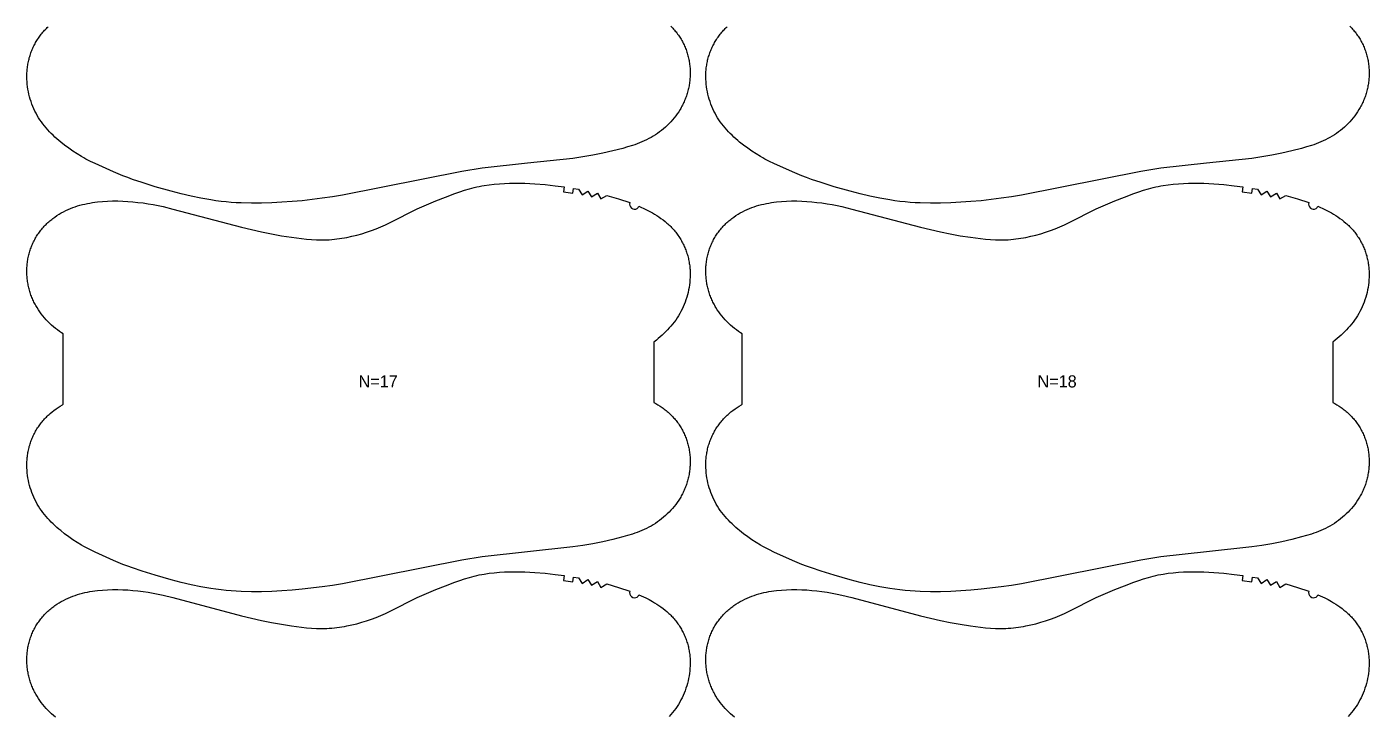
# Model space of a CAD drawing. Header units: inches. Extents: x 0 to 1960, y -78 to 1069.
# Drawn here: x 561 to 1115, y 206 to 490 of the extents above; entities that cross this region are included whole.
import ezdxf

# ---------------------------------------------------------------- set-up
doc = ezdxf.new("R2010")
doc.units = ezdxf.units.IN

msp = doc.modelspace()

# ---------------------------------------------------------------- linework, layer by layer
at = {"layer": '1'}
for points in [[(826.6347, 490.2602), (827.0023, 489.8872), (827.3626, 489.5072), (827.7156, 489.1204), (828.0611, 488.7268), (828.399, 488.3266), (828.7291, 487.9199), (829.0512, 487.507), (829.3652, 487.0879), (829.6709, 486.6628), (829.9683, 486.2318), (830.2572, 485.7951), (830.5373, 485.3529), (830.8086, 484.9052), (831.0709, 484.4521), (831.3241, 483.994), (831.568, 483.5308), (831.8026, 483.0629), (832.0278, 482.5903), (832.2436, 482.1134), (832.45, 481.6322), (832.647, 481.147), (832.8344, 480.6581), (833.0123, 480.1656), (833.1806, 479.6697), (833.3393, 479.1706), (833.4884, 478.6685), (833.6278, 478.1637), (833.7575, 477.6562), (833.8774, 477.1464), (833.9876, 476.6345), (834.0879, 476.1206), (834.1784, 475.6049), (834.259, 475.0876), (834.3299, 474.5689), (834.391, 474.049), (834.4424, 473.528), (834.4841, 473.0061), (834.5162, 472.4835), (834.5387, 471.9603), (834.5516, 471.4368), (834.555, 470.9131), (834.5489, 470.3893), (834.5333, 469.8658), (834.5083, 469.3425), (834.4739, 468.8197), (834.4301, 468.2977), (834.377, 467.7764), (834.3147, 467.2562), (834.243, 466.7372), (834.1622, 466.2196), (834.072, 465.7035), (833.9727, 465.1892), (833.8641, 464.6768), (833.7464, 464.1664), (833.6195, 463.6584), (833.4834, 463.1527), (833.3382, 462.6497), (833.1838, 462.1495), (833.0203, 461.6522), (832.8478, 461.1581), (832.6661, 460.6673), (832.4754, 460.18), (832.2756, 459.6964), (832.0668, 459.2166), (831.8491, 458.7407), (831.6227, 458.269), (831.3878, 457.8013), (831.1443, 457.3379), (830.8927, 456.8789), (830.6329, 456.4243), (830.3651, 455.9742), (829.8063, 455.0881), (829.2175, 454.2213), (828.5998, 453.3747), (827.9547, 452.5489), (827.2831, 451.7448), (826.586, 450.963), (825.8643, 450.204), (825.1189, 449.4683), (824.3507, 448.7567), (823.5604, 448.0695), (822.7489, 447.4075), (821.9172, 446.7711), (821.0661, 446.1609), (820.1966, 445.5769), (819.3099, 445.0193), (818.4071, 444.4881), (817.4892, 443.9833), (816.5573, 443.5051), (815.6125, 443.0534), (814.6559, 442.6283), (813.6887, 442.2295), (812.7118, 441.8548), (811.7266, 441.5019), (810.7341, 441.1681), (808.7321, 440.5482), (806.7152, 439.9752), (802.6607, 438.9174), (798.5809, 437.9712), (794.4744, 437.1418), (790.3441, 436.4405), (786.1947, 435.8692), (767.4483, 433.8798), (748.7128, 431.7898), (740.4426, 430.4485), (691.1347, 420.656), (686.9989, 419.9899), (682.8509, 419.4003), (674.5311, 418.4106), (670.3584, 418.0393), (666.1788, 417.7535), (661.9947, 417.5483), (657.8071, 417.4246), (653.6174, 417.391), (649.4293, 417.4795), (647.3373, 417.5807), (645.2477, 417.7229), (643.1614, 417.9071), (641.0795, 418.1342), (639.0025, 418.4045), (636.9311, 418.7153), (632.8053, 419.4444), (628.7035, 420.2955), (624.6241, 421.2484), (620.5658, 422.2879), (613.9491, 424.1761), (608.5251, 425.8847), (604.5522, 427.2181), (602.5807, 427.925), (600.6243, 428.6704), (598.6856, 429.4595), (596.7607, 430.2835), (589.115, 433.7208), (587.2277, 434.6284), (585.367, 435.5863), (584.4493, 436.0892), (583.5407, 436.6085), (581.7503, 437.6938), (579.9955, 438.8376), (578.2762, 440.0351), (576.593, 441.283), (574.9509, 442.5839), (574.1472, 443.2554), (573.3559, 443.9416), (572.5778, 444.6429), (571.8138, 445.36), (571.0646, 446.0932), (570.3321, 446.8431), (569.6181, 447.6102), (568.9246, 448.3952), (568.2535, 449.1984), (567.6068, 450.0205), (566.9863, 450.8619), (566.394, 451.7233), (565.8315, 452.6048), (565.2991, 453.5055), (564.7969, 454.424), (564.325, 455.3591), (563.8834, 456.3094), (563.472, 457.2735), (563.091, 458.2503), (562.7405, 459.2384), (562.4204, 460.2366), (562.1314, 461.2438), (561.8739, 462.2592), (561.6484, 463.282), (561.4556, 464.3112), (561.296, 465.346), (561.17, 466.3853), (561.0784, 467.4285), (561.0215, 468.4745), (561, 469.5219), (561.0145, 470.5694), (561.0354, 471.0927), (561.0655, 471.6155), (561.1048, 472.1376), (561.1536, 472.6589), (561.2117, 473.1791), (561.2793, 473.6981), (561.3565, 474.2157), (561.4434, 474.7318), (561.5399, 475.2461), (561.6462, 475.7585), (561.7624, 476.2687), (561.8883, 476.7768), (562.0239, 477.2823), (562.1692, 477.7853), (562.3239, 478.2854), (562.4882, 478.7826), (562.6618, 479.2766), (562.8448, 479.7674), (563.037, 480.2546), (563.2383, 480.7382), (563.4487, 481.2179), (563.6681, 481.6936), (563.8965, 482.1651), (564.1336, 482.6323), (564.3796, 483.0949), (564.6342, 483.5528), (564.8975, 484.0059), (565.1692, 484.4539), (565.4493, 484.8967), (565.7377, 485.3341), (566.0342, 485.7661), (566.3387, 486.1924), (566.6511, 486.6129), (566.9713, 487.0275), (567.2991, 487.436), (567.6344, 487.8381), (567.9772, 488.2339), (568.3272, 488.6232), (568.6844, 489.0057), (569.0486, 489.3813), (569.4197, 489.7499), (569.7977, 490.1113)], [(1106.6347, 490.2602), (1107.0023, 489.8872), (1107.3626, 489.5072), (1107.7156, 489.1204), (1108.0611, 488.7268), (1108.399, 488.3266), (1108.7291, 487.9199), (1109.0512, 487.507), (1109.3652, 487.0879), (1109.6709, 486.6628), (1109.9683, 486.2318), (1110.2572, 485.7951), (1110.5373, 485.3529), (1110.8086, 484.9052), (1111.0709, 484.4521), (1111.3241, 483.994), (1111.568, 483.5308), (1111.8026, 483.0629), (1112.0278, 482.5903), (1112.2436, 482.1134), (1112.45, 481.6322), (1112.647, 481.147), (1112.8344, 480.6581), (1113.0123, 480.1656), (1113.1806, 479.6697), (1113.3393, 479.1706), (1113.4884, 478.6685), (1113.6278, 478.1637), (1113.7575, 477.6562), (1113.8774, 477.1464), (1113.9876, 476.6345), (1114.0879, 476.1206), (1114.1784, 475.6049), (1114.259, 475.0876), (1114.3299, 474.5689), (1114.391, 474.049), (1114.4424, 473.528), (1114.4841, 473.0061), (1114.5162, 472.4835), (1114.5387, 471.9603), (1114.5516, 471.4368), (1114.555, 470.9131), (1114.5489, 470.3893), (1114.5333, 469.8658), (1114.5083, 469.3425), (1114.4739, 468.8197), (1114.4301, 468.2977), (1114.377, 467.7764), (1114.3147, 467.2562), (1114.243, 466.7372), (1114.1622, 466.2196), (1114.072, 465.7035), (1113.9727, 465.1892), (1113.8641, 464.6768), (1113.7464, 464.1664), (1113.6195, 463.6584), (1113.4834, 463.1527), (1113.3382, 462.6497), (1113.1838, 462.1495), (1113.0203, 461.6522), (1112.8478, 461.1581), (1112.6661, 460.6673), (1112.4754, 460.18), (1112.2756, 459.6964), (1112.0668, 459.2166), (1111.8491, 458.7407), (1111.6227, 458.269), (1111.3878, 457.8013), (1111.1443, 457.3379), (1110.8927, 456.8789), (1110.6329, 456.4243), (1110.3651, 455.9742), (1109.8063, 455.0881), (1109.2175, 454.2213), (1108.5998, 453.3747), (1107.9547, 452.5489), (1107.2831, 451.7448), (1106.586, 450.963), (1105.8643, 450.204), (1105.1189, 449.4683), (1104.3507, 448.7567), (1103.5604, 448.0695), (1102.7489, 447.4075), (1101.9172, 446.7711), (1101.0661, 446.1609), (1100.1966, 445.5769), (1099.3099, 445.0193), (1098.4071, 444.4881), (1097.4892, 443.9833), (1096.5573, 443.5051), (1095.6125, 443.0534), (1094.6559, 442.6283), (1093.6887, 442.2295), (1092.7118, 441.8548), (1091.7266, 441.5019), (1090.7341, 441.1681), (1088.7321, 440.5482), (1086.7152, 439.9752), (1082.6607, 438.9174), (1078.5809, 437.9712), (1074.4744, 437.1418), (1070.3441, 436.4405), (1066.1947, 435.8692), (1047.4483, 433.8798), (1028.7128, 431.7898), (1020.4426, 430.4485), (971.1347, 420.656), (966.9989, 419.9899), (962.8509, 419.4003), (954.5311, 418.4106), (950.3584, 418.0393), (946.1788, 417.7535), (941.9947, 417.5483), (937.8071, 417.4246), (933.6174, 417.391), (929.4293, 417.4795), (927.3373, 417.5807), (925.2477, 417.7229), (923.1614, 417.9071), (921.0795, 418.1342), (919.0025, 418.4045), (916.9311, 418.7153), (912.8053, 419.4444), (908.7035, 420.2955), (904.6241, 421.2484), (900.5658, 422.2879), (893.9491, 424.1761), (888.5251, 425.8847), (884.5522, 427.2181), (882.5807, 427.925), (880.6243, 428.6704), (878.6856, 429.4595), (876.7607, 430.2835), (869.115, 433.7208), (867.2277, 434.6284), (865.367, 435.5863), (864.4493, 436.0892), (863.5407, 436.6085), (861.7503, 437.6938), (859.9955, 438.8376), (858.2762, 440.0351), (856.593, 441.283), (854.9509, 442.5839), (854.1472, 443.2554), (853.3559, 443.9416), (852.5778, 444.6429), (851.8138, 445.36), (851.0646, 446.0932), (850.3321, 446.8431), (849.6181, 447.6102), (848.9246, 448.3952), (848.2535, 449.1984), (847.6068, 450.0205), (846.9863, 450.8619), (846.394, 451.7233), (845.8315, 452.6048), (845.2991, 453.5055), (844.7969, 454.424), (844.325, 455.3591), (843.8834, 456.3094), (843.472, 457.2735), (843.091, 458.2503), (842.7405, 459.2384), (842.4204, 460.2366), (842.1314, 461.2438), (841.8739, 462.2592), (841.6484, 463.282), (841.4556, 464.3112), (841.296, 465.346), (841.17, 466.3853), (841.0784, 467.4285), (841.0215, 468.4745), (841, 469.5219), (841.0145, 470.5694), (841.0354, 471.0927), (841.0655, 471.6155), (841.1048, 472.1376), (841.1536, 472.6589), (841.2117, 473.1791), (841.2793, 473.6981), (841.3565, 474.2157), (841.4434, 474.7318), (841.5399, 475.2461), (841.6462, 475.7585), (841.7624, 476.2687), (841.8883, 476.7768), (842.0239, 477.2823), (842.1692, 477.7853), (842.3239, 478.2854), (842.4882, 478.7826), (842.6618, 479.2766), (842.8448, 479.7674), (843.037, 480.2546), (843.2383, 480.7382), (843.4487, 481.2179), (843.6681, 481.6936), (843.8965, 482.1651), (844.1336, 482.6323), (844.3796, 483.0949), (844.6342, 483.5528), (844.8975, 484.0059), (845.1692, 484.4539), (845.4493, 484.8967), (845.7377, 485.3341), (846.0342, 485.7661), (846.3387, 486.1924), (846.6511, 486.6129), (846.9713, 487.0275), (847.2991, 487.436), (847.6344, 487.8381), (847.9772, 488.2339), (848.3272, 488.6232), (848.6844, 489.0057), (849.0486, 489.3813), (849.4197, 489.7499), (849.7977, 490.1113)], [(572.8061, 205.7227), (571.9946, 206.3847), (571.2043, 207.0718), (570.4361, 207.7835), (569.6906, 208.5192), (568.969, 209.2782), (568.2719, 210.06), (567.6003, 210.8641), (566.9552, 211.6899), (566.3375, 212.5365), (565.7487, 213.4033), (565.1899, 214.2894), (564.9221, 214.7395), (564.6623, 215.1941), (564.4107, 215.6531), (564.1672, 216.1165), (563.9323, 216.5842), (563.7058, 217.0559), (563.4882, 217.5318), (563.2794, 218.0115), (563.0796, 218.4952), (562.8889, 218.9825), (562.7072, 219.4733), (562.5347, 219.9674), (562.3712, 220.4646), (562.2168, 220.9649), (562.0716, 221.4679), (561.9355, 221.9736), (561.8086, 222.4816), (561.6909, 222.992), (561.5823, 223.5044), (561.483, 224.0187), (561.3928, 224.5348), (561.312, 225.0524), (561.2403, 225.5714), (561.178, 226.0916), (561.1249, 226.6129), (561.0811, 227.1349), (561.0467, 227.6577), (561.0217, 228.1809), (561.0061, 228.7045), (561, 229.2283), (561.0034, 229.752), (561.0163, 230.2755), (561.0388, 230.7986), (561.0709, 231.3213), (561.1126, 231.8431), (561.164, 232.3641), (561.2251, 232.8841), (561.296, 233.4028), (561.3766, 233.9201), (561.4671, 234.4357), (561.5674, 234.9497), (561.6776, 235.4616), (561.7975, 235.9714), (561.9272, 236.4788), (562.0666, 236.9837), (562.2157, 237.4858), (562.3744, 237.9849), (562.5427, 238.4808), (562.7206, 238.9733), (562.908, 239.4622), (563.105, 239.9474), (563.3114, 240.4285), (563.5272, 240.9055), (563.7524, 241.3781), (563.987, 241.846), (564.2309, 242.3092), (564.4841, 242.7673), (564.7464, 243.2203), (565.0177, 243.6681), (565.2978, 244.1103), (565.5867, 244.547), (565.884, 244.978), (566.1898, 245.4031), (566.5038, 245.8222), (566.8259, 246.2351), (567.156, 246.6418), (567.4939, 247.0419), (567.8394, 247.4356), (568.1924, 247.8224), (568.5527, 248.2024), (568.9203, 248.5754), (569.2949, 248.9413), (569.6764, 249.2998), (570.0646, 249.651), (570.4594, 249.9949), (570.8605, 250.3314), (571.2677, 250.6605), (571.6809, 250.9822), (572.0999, 251.2964), (572.5244, 251.6031), (573.3894, 252.1942), (574.2744, 252.755), (575.178, 253.2855), (576.0985, 253.7854), (577.0345, 254.2547), (577.9848, 254.6937), (578.9483, 255.103), (579.9239, 255.483), (580.9103, 255.8343), (581.9064, 256.1574), (582.9111, 256.4526), (583.9233, 256.7207), (584.9419, 256.9621), (585.966, 257.178), (586.9952, 257.3699), (588.0287, 257.5389), (589.0658, 257.6864), (590.106, 257.8137), (592.1925, 258.0129), (594.2837, 258.1454), (596.3772, 258.2143), (598.4714, 258.2206), (600.5648, 258.1659), (602.6557, 258.052), (604.7433, 257.8828), (606.8267, 257.6631), (608.9051, 257.3974), (610.9776, 257.0895), (613.0432, 256.7393), (615.1007, 256.3461), (617.1489, 255.909), (621.2182, 254.9166), (649.5628, 247.3914), (653.6364, 246.4131), (657.7269, 245.5079), (661.834, 244.6818), (665.9557, 243.9322), (670.0906, 243.2623), (674.2429, 242.707), (676.3269, 242.4867), (678.4154, 242.3173), (680.5068, 242.2104), (681.5532, 242.184), (682.5999, 242.1775), (683.6466, 242.1921), (684.6929, 242.2278), (685.7386, 242.2842), (686.7831, 242.3609), (687.826, 242.4576), (688.867, 242.574), (689.9057, 242.7096), (690.9416, 242.8642), (691.9745, 243.0373), (693.004, 243.2285), (695.0527, 243.6628), (697.0868, 244.1631), (699.1052, 244.725), (701.1067, 245.3451), (703.089, 246.0232), (705.0497, 246.76), (706.9865, 247.5559), (708.8982, 248.4093), (710.7896, 249.3083), (722.0331, 254.9265), (725.8468, 256.6598), (729.707, 258.288), (733.6029, 259.8267), (737.5326, 261.2795), (739.5109, 261.9715), (741.5009, 262.6273), (743.5056, 263.2321), (744.5144, 263.5106), (745.528, 263.7708), (746.5467, 264.0111), (747.5701, 264.2318), (748.5977, 264.4333), (749.6291, 264.6162), (751.7011, 264.9284), (753.7822, 265.1727), (755.8689, 265.354), (757.9596, 265.4783), (760.0529, 265.5521), (762.1475, 265.5819), (764.2424, 265.573), (766.3365, 265.5263), (768.4294, 265.4414), (770.5201, 265.318), (774.6937, 264.9616), (778.8567, 264.4892), (782.5279, 264.0009), (782.2469, 262.0207), (786.161, 261.4252), (786.4823, 263.3992), (788.4545, 263.0671), (790.0556, 260.7461), (792.3864, 262.332), (793.9225, 259.9695), (796.296, 261.4875), (797.7578, 259.0791), (800.1773, 260.5224), (804.9681, 259.0947), (809.7254, 257.5593), (809.5962, 256.9528), (809.6591, 256.3359), (809.9079, 255.768), (810.3187, 255.3035), (810.852, 254.9873), (811.4566, 254.8496), (812.0743, 254.9037), (812.6457, 255.1444), (813.1159, 255.5486), (813.4397, 256.0774), (813.4397, 256.0774), (816.2459, 254.775), (817.622, 254.0671), (818.9776, 253.3188), (819.8824, 252.7883), (820.775, 252.237), (821.6533, 251.6639), (822.5151, 251.0677), (823.3585, 250.447), (824.1814, 249.8008), (824.9817, 249.1277), (825.3727, 248.7807), (825.7573, 248.4265), (826.1353, 248.0651), (826.5064, 247.6965), (826.8706, 247.3209), (827.2278, 246.9383), (827.5778, 246.5491), (827.9206, 246.1533), (828.2559, 245.7511), (828.5837, 245.3427), (828.9039, 244.9281), (829.2163, 244.5076), (829.5208, 244.0813), (829.8173, 243.6493), (830.1056, 243.2119), (830.3858, 242.7691), (830.6575, 242.3211), (830.9208, 241.868), (831.1754, 241.4101), (831.4213, 240.9475), (831.6585, 240.4803), (831.8869, 240.0088), (832.1063, 239.5331), (832.3167, 239.0534), (832.518, 238.5698), (832.7102, 238.0826), (832.8932, 237.5918), (833.0668, 237.0978), (833.231, 236.6006), (833.3858, 236.1005), (833.5311, 235.5975), (833.6667, 235.0919), (833.7926, 234.5839), (833.9088, 234.0737), (834.0151, 233.5613), (834.1116, 233.047), (834.1985, 232.5309), (834.2757, 232.0133), (834.3433, 231.4943), (834.4014, 230.9741), (834.4502, 230.4528), (834.4895, 229.9307), (834.5196, 229.4079), (834.5405, 228.8846), (834.555, 227.8371), (834.5335, 226.7897), (834.4766, 225.7437), (834.385, 224.7005), (834.259, 223.6611), (834.0994, 222.6264), (833.9066, 221.5972), (833.6811, 220.5744), (833.4236, 219.559), (833.1346, 218.5518), (832.8145, 217.5536), (832.464, 216.5655), (832.083, 215.5887), (831.6716, 214.6246), (831.23, 213.6743), (830.7581, 212.7392), (830.2559, 211.8207), (829.7235, 210.92), (829.161, 210.0385), (828.5687, 209.1771), (827.9482, 208.3357), (827.3015, 207.5136), (826.6304, 206.7104), (825.9369, 205.9254)], [(852.8061, 205.7227), (851.9946, 206.3847), (851.2043, 207.0718), (850.4361, 207.7835), (849.6906, 208.5192), (848.969, 209.2782), (848.2719, 210.06), (847.6003, 210.8641), (846.9552, 211.6899), (846.3375, 212.5365), (845.7487, 213.4033), (845.1899, 214.2894), (844.9221, 214.7395), (844.6623, 215.1941), (844.4107, 215.6531), (844.1672, 216.1165), (843.9323, 216.5842), (843.7058, 217.0559), (843.4882, 217.5318), (843.2794, 218.0115), (843.0796, 218.4952), (842.8889, 218.9825), (842.7072, 219.4733), (842.5347, 219.9674), (842.3712, 220.4646), (842.2168, 220.9649), (842.0716, 221.4679), (841.9355, 221.9736), (841.8086, 222.4816), (841.6909, 222.992), (841.5823, 223.5044), (841.483, 224.0187), (841.3928, 224.5348), (841.312, 225.0524), (841.2403, 225.5714), (841.178, 226.0916), (841.1249, 226.6129), (841.0811, 227.1349), (841.0467, 227.6577), (841.0217, 228.1809), (841.0061, 228.7045), (841, 229.2283), (841.0034, 229.752), (841.0163, 230.2755), (841.0388, 230.7986), (841.0709, 231.3213), (841.1126, 231.8431), (841.164, 232.3641), (841.2251, 232.8841), (841.296, 233.4028), (841.3766, 233.9201), (841.4671, 234.4357), (841.5674, 234.9497), (841.6776, 235.4616), (841.7975, 235.9714), (841.9272, 236.4788), (842.0666, 236.9837), (842.2157, 237.4858), (842.3744, 237.9849), (842.5427, 238.4808), (842.7206, 238.9733), (842.908, 239.4622), (843.105, 239.9474), (843.3114, 240.4285), (843.5272, 240.9055), (843.7524, 241.3781), (843.987, 241.846), (844.2309, 242.3092), (844.4841, 242.7673), (844.7464, 243.2203), (845.0177, 243.6681), (845.2978, 244.1103), (845.5867, 244.547), (845.884, 244.978), (846.1898, 245.4031), (846.5038, 245.8222), (846.8259, 246.2351), (847.156, 246.6418), (847.4939, 247.0419), (847.8394, 247.4356), (848.1924, 247.8224), (848.5527, 248.2024), (848.9203, 248.5754), (849.2949, 248.9413), (849.6764, 249.2998), (850.0646, 249.651), (850.4594, 249.9949), (850.8605, 250.3314), (851.2677, 250.6605), (851.6809, 250.9822), (852.0999, 251.2964), (852.5244, 251.6031), (853.3894, 252.1942), (854.2744, 252.755), (855.178, 253.2855), (856.0985, 253.7854), (857.0345, 254.2547), (857.9848, 254.6937), (858.9483, 255.103), (859.9239, 255.483), (860.9103, 255.8343), (861.9064, 256.1574), (862.9111, 256.4526), (863.9233, 256.7207), (864.9419, 256.9621), (865.966, 257.178), (866.9952, 257.3699), (868.0287, 257.5389), (869.0658, 257.6864), (870.106, 257.8137), (872.1925, 258.0129), (874.2837, 258.1454), (876.3772, 258.2143), (878.4714, 258.2206), (880.5648, 258.1659), (882.6557, 258.052), (884.7433, 257.8828), (886.8267, 257.6631), (888.9051, 257.3974), (890.9776, 257.0895), (893.0432, 256.7393), (895.1007, 256.3461), (897.1489, 255.909), (901.2182, 254.9166), (929.5628, 247.3914), (933.6364, 246.4131), (937.7269, 245.5079), (941.834, 244.6818), (945.9557, 243.9322), (950.0906, 243.2623), (954.2429, 242.707), (956.3269, 242.4867), (958.4154, 242.3173), (960.5068, 242.2104), (961.5532, 242.184), (962.5999, 242.1775), (963.6466, 242.1921), (964.6929, 242.2278), (965.7386, 242.2842), (966.7831, 242.3609), (967.826, 242.4576), (968.867, 242.574), (969.9057, 242.7096), (970.9416, 242.8642), (971.9745, 243.0373), (973.004, 243.2285), (975.0527, 243.6628), (977.0868, 244.1631), (979.1052, 244.725), (981.1067, 245.3451), (983.089, 246.0232), (985.0497, 246.76), (986.9865, 247.5559), (988.8982, 248.4093), (990.7896, 249.3083), (1002.0331, 254.9265), (1005.8468, 256.6598), (1009.707, 258.288), (1013.6029, 259.8267), (1017.5326, 261.2795), (1019.5109, 261.9715), (1021.5009, 262.6273), (1023.5056, 263.2321), (1024.5144, 263.5106), (1025.528, 263.7708), (1026.5467, 264.0111), (1027.5701, 264.2318), (1028.5977, 264.4333), (1029.6291, 264.6162), (1031.7011, 264.9284), (1033.7822, 265.1727), (1035.8689, 265.354), (1037.9596, 265.4783), (1040.0529, 265.5521), (1042.1475, 265.5819), (1044.2424, 265.573), (1046.3365, 265.5263), (1048.4294, 265.4414), (1050.5201, 265.318), (1054.6937, 264.9616), (1058.8567, 264.4892), (1062.5279, 264.0009), (1062.2469, 262.0207), (1066.161, 261.4252), (1066.4823, 263.3992), (1068.4545, 263.0671), (1070.0556, 260.7461), (1072.3864, 262.332), (1073.9225, 259.9695), (1076.296, 261.4875), (1077.7578, 259.0791), (1080.1773, 260.5224), (1084.9681, 259.0947), (1089.7254, 257.5593), (1089.5962, 256.9528), (1089.6591, 256.3359), (1089.9079, 255.768), (1090.3187, 255.3035), (1090.852, 254.9873), (1091.4566, 254.8496), (1092.0743, 254.9037), (1092.6457, 255.1444), (1093.1159, 255.5486), (1093.4397, 256.0774), (1093.4397, 256.0774), (1096.2459, 254.775), (1097.622, 254.0671), (1098.9776, 253.3188), (1099.8824, 252.7883), (1100.775, 252.237), (1101.6533, 251.6639), (1102.5151, 251.0677), (1103.3585, 250.447), (1104.1814, 249.8008), (1104.9817, 249.1277), (1105.3727, 248.7807), (1105.7573, 248.4265), (1106.1353, 248.0651), (1106.5064, 247.6965), (1106.8706, 247.3209), (1107.2278, 246.9383), (1107.5778, 246.5491), (1107.9206, 246.1533), (1108.2559, 245.7511), (1108.5837, 245.3427), (1108.9039, 244.9281), (1109.2163, 244.5076), (1109.5208, 244.0813), (1109.8173, 243.6493), (1110.1056, 243.2119), (1110.3858, 242.7691), (1110.6575, 242.3211), (1110.9208, 241.868), (1111.1754, 241.4101), (1111.4213, 240.9475), (1111.6585, 240.4803), (1111.8869, 240.0088), (1112.1063, 239.5331), (1112.3167, 239.0534), (1112.518, 238.5698), (1112.7102, 238.0826), (1112.8932, 237.5918), (1113.0668, 237.0978), (1113.231, 236.6006), (1113.3858, 236.1005), (1113.5311, 235.5975), (1113.6667, 235.0919), (1113.7926, 234.5839), (1113.9088, 234.0737), (1114.0151, 233.5613), (1114.1116, 233.047), (1114.1985, 232.5309), (1114.2757, 232.0133), (1114.3433, 231.4943), (1114.4014, 230.9741), (1114.4502, 230.4528), (1114.4895, 229.9307), (1114.5196, 229.4079), (1114.5405, 228.8846), (1114.555, 227.8371), (1114.5335, 226.7897), (1114.4766, 225.7437), (1114.385, 224.7005), (1114.259, 223.6611), (1114.0994, 222.6264), (1113.9066, 221.5972), (1113.6811, 220.5744), (1113.4236, 219.559), (1113.1346, 218.5518), (1112.8145, 217.5536), (1112.464, 216.5655), (1112.083, 215.5887), (1111.6716, 214.6246), (1111.23, 213.6743), (1110.7581, 212.7392), (1110.2559, 211.8207), (1109.7235, 210.92), (1109.161, 210.0385), (1108.5687, 209.1771), (1107.9482, 208.3357), (1107.3015, 207.5136), (1106.6304, 206.7104), (1105.9369, 205.9254)]]:
    msp.add_lwpolyline(points, dxfattribs=at)
for points in [[(813.4397, 416.1604), (816.2459, 414.858), (817.622, 414.1501), (818.9776, 413.4018), (819.8824, 412.8713), (820.775, 412.32), (821.6533, 411.7469), (822.5151, 411.1507), (823.3585, 410.53), (824.1814, 409.8838), (824.9817, 409.2107), (825.3727, 408.8637), (825.7573, 408.5095), (826.1353, 408.1481), (826.5064, 407.7795), (826.8706, 407.4039), (827.2278, 407.0213), (827.5778, 406.6321), (827.9206, 406.2363), (828.2559, 405.8341), (828.5837, 405.4257), (828.9039, 405.0111), (829.2163, 404.5906), (829.5208, 404.1643), (829.8173, 403.7323), (830.1056, 403.2949), (830.3858, 402.8521), (830.6575, 402.4041), (830.9208, 401.951), (831.1754, 401.4931), (831.4213, 401.0305), (831.6585, 400.5633), (831.8869, 400.0918), (832.1063, 399.6161), (832.3167, 399.1364), (832.518, 398.6528), (832.7102, 398.1656), (832.8932, 397.6748), (833.0668, 397.1808), (833.231, 396.6836), (833.3858, 396.1835), (833.5311, 395.6805), (833.6667, 395.1749), (833.7926, 394.6669), (833.9088, 394.1567), (834.0151, 393.6443), (834.1116, 393.13), (834.1985, 392.6139), (834.2757, 392.0963), (834.3433, 391.5773), (834.4014, 391.0571), (834.4502, 390.5358), (834.4895, 390.0137), (834.5196, 389.4909), (834.5405, 388.9676), (834.555, 387.9201), (834.5335, 386.8727), (834.4766, 385.8267), (834.385, 384.7835), (834.259, 383.7441), (834.0994, 382.7094), (833.9066, 381.6802), (833.6811, 380.6574), (833.4236, 379.642), (833.1346, 378.6348), (832.8145, 377.6366), (832.464, 376.6485), (832.083, 375.6717), (831.6716, 374.7076), (831.23, 373.7573), (830.7581, 372.8222), (830.2559, 371.9037), (829.7235, 371.003), (829.161, 370.1215), (828.5687, 369.2601), (827.9482, 368.4187), (827.3015, 367.5966), (826.6304, 366.7934), (825.9369, 366.0084), (825.2229, 365.2413), (824.4904, 364.4914), (823.7412, 363.7582), (822.9772, 363.0411), (822.1991, 362.3397), (821.4078, 361.6536), (820.6041, 360.9821), (819.555, 360.151), (819.555, 335.3337), (820.377, 334.8873), (821.2806, 334.3568), (822.1656, 333.796), (823.0306, 333.205), (823.4551, 332.8982), (823.8741, 332.584), (824.2873, 332.2623), (824.6945, 331.9332), (825.0956, 331.5967), (825.4904, 331.2528), (825.8786, 330.9016), (826.2601, 330.5431), (826.6347, 330.1772), (827.0023, 329.8042), (827.3626, 329.4242), (827.7156, 329.0374), (828.0611, 328.6438), (828.399, 328.2436), (828.7291, 327.8369), (829.0512, 327.424), (829.3652, 327.0049), (829.6709, 326.5798), (829.9683, 326.1488), (830.2572, 325.7121), (830.5373, 325.2699), (830.8086, 324.8222), (831.0709, 324.3691), (831.3241, 323.911), (831.568, 323.4478), (831.8026, 322.9799), (832.0278, 322.5073), (832.2436, 322.0304), (832.45, 321.5492), (832.647, 321.064), (832.8344, 320.5751), (833.0123, 320.0826), (833.1806, 319.5867), (833.3393, 319.0876), (833.4884, 318.5855), (833.6278, 318.0807), (833.7575, 317.5732), (833.8774, 317.0634), (833.9876, 316.5515), (834.0879, 316.0376), (834.1784, 315.5219), (834.259, 315.0046), (834.3299, 314.4859), (834.391, 313.966), (834.4424, 313.445), (834.4841, 312.9231), (834.5162, 312.4005), (834.5387, 311.8773), (834.5516, 311.3538), (834.555, 310.8301), (834.5489, 310.3063), (834.5333, 309.7828), (834.5083, 309.2595), (834.4739, 308.7367), (834.4301, 308.2147), (834.377, 307.6934), (834.3147, 307.1732), (834.243, 306.6542), (834.1622, 306.1366), (834.072, 305.6205), (833.9727, 305.1062), (833.8641, 304.5938), (833.7464, 304.0834), (833.6195, 303.5754), (833.4834, 303.0697), (833.3382, 302.5667), (833.1838, 302.0665), (833.0203, 301.5692), (832.8478, 301.0751), (832.6661, 300.5843), (832.4754, 300.097), (832.2756, 299.6134), (832.0668, 299.1336), (831.8491, 298.6577), (831.6227, 298.186), (831.3878, 297.7183), (831.1443, 297.2549), (830.8927, 296.7959), (830.6329, 296.3413), (830.3651, 295.8912), (829.8063, 295.0051), (829.2175, 294.1383), (828.5998, 293.2917), (827.9547, 292.4659), (827.2831, 291.6618), (826.586, 290.88), (825.8643, 290.121), (825.1189, 289.3853), (824.3507, 288.6737), (823.5604, 287.9865), (822.7489, 287.3245), (821.9172, 286.6881), (821.0661, 286.0779), (820.1966, 285.4939), (819.3099, 284.9363), (818.4071, 284.4051), (817.4892, 283.9003), (816.5573, 283.4221), (815.6125, 282.9704), (814.6559, 282.5453), (813.6887, 282.1465), (812.7118, 281.7718), (811.7266, 281.4189), (810.7341, 281.0851), (808.7321, 280.4652), (806.7152, 279.8922), (802.6607, 278.8344), (798.5809, 277.8882), (794.4744, 277.0588), (790.3441, 276.3575), (786.1947, 275.7862), (767.4483, 273.7968), (748.7128, 271.7068), (740.4426, 270.3655), (691.1347, 260.573), (686.9989, 259.9069), (682.8509, 259.3173), (674.5311, 258.3276), (670.3584, 257.9563), (666.1788, 257.6705), (661.9947, 257.4653), (657.8071, 257.3416), (653.6174, 257.308), (649.4293, 257.3965), (647.3373, 257.4977), (645.2477, 257.6399), (643.1614, 257.8241), (641.0795, 258.0512), (639.0025, 258.3215), (636.9311, 258.6323), (632.8053, 259.3614), (628.7035, 260.2125), (624.6241, 261.1654), (620.5658, 262.2049), (613.9491, 264.0931), (608.5251, 265.8017), (604.5522, 267.1351), (602.5807, 267.842), (600.6243, 268.5874), (598.6856, 269.3765), (596.7607, 270.2005), (589.115, 273.6378), (587.2277, 274.5454), (585.367, 275.5033), (584.4493, 276.0062), (583.5407, 276.5255), (581.7503, 277.6108), (579.9955, 278.7546), (578.2762, 279.9521), (576.593, 281.2), (574.9509, 282.5009), (574.1472, 283.1724), (573.3559, 283.8586), (572.5778, 284.5599), (571.8138, 285.277), (571.0646, 286.0102), (570.3321, 286.7601), (569.6181, 287.5272), (568.9246, 288.3122), (568.2535, 289.1154), (567.6068, 289.9375), (566.9863, 290.7789), (566.394, 291.6403), (565.8315, 292.5218), (565.2991, 293.4225), (564.7969, 294.341), (564.325, 295.2761), (563.8834, 296.2264), (563.472, 297.1905), (563.091, 298.1673), (562.7405, 299.1554), (562.4204, 300.1536), (562.1314, 301.1608), (561.8739, 302.1762), (561.6484, 303.199), (561.4556, 304.2282), (561.296, 305.263), (561.17, 306.3023), (561.0784, 307.3455), (561.0215, 308.3915), (561, 309.4389), (561.0145, 310.4864), (561.0354, 311.0097), (561.0655, 311.5325), (561.1048, 312.0546), (561.1536, 312.5759), (561.2117, 313.0961), (561.2793, 313.6151), (561.3565, 314.1327), (561.4434, 314.6488), (561.5399, 315.1631), (561.6462, 315.6755), (561.7624, 316.1857), (561.8883, 316.6938), (562.0239, 317.1993), (562.1692, 317.7023), (562.3239, 318.2024), (562.4882, 318.6996), (562.6618, 319.1936), (562.8448, 319.6844), (563.037, 320.1716), (563.2383, 320.6552), (563.4487, 321.1349), (563.6681, 321.6106), (563.8965, 322.0821), (564.1336, 322.5493), (564.3796, 323.0119), (564.6342, 323.4698), (564.8975, 323.9229), (565.1692, 324.3709), (565.4493, 324.8137), (565.7377, 325.2511), (566.0342, 325.6831), (566.3387, 326.1094), (566.6511, 326.5299), (566.9713, 326.9445), (567.2991, 327.353), (567.6344, 327.7551), (567.9772, 328.1509), (568.3272, 328.5402), (568.6844, 328.9227), (569.0486, 329.2983), (569.4197, 329.6669), (569.7977, 330.0283), (570.1823, 330.3825), (570.5733, 330.7295), (571.3736, 331.4026), (572.1965, 332.0488), (573.0399, 332.6695), (573.9017, 333.2657), (574.78, 333.8388), (575.6725, 334.3901), (576, 334.5821), (576, 363.5716), (575.3584, 363.9751), (574.4889, 364.559), (573.6378, 365.1693), (572.8061, 365.8057), (571.9946, 366.4677), (571.2043, 367.1548), (570.4361, 367.8665), (569.6906, 368.6022), (568.969, 369.3612), (568.2719, 370.143), (567.6003, 370.9471), (566.9552, 371.7729), (566.3375, 372.6195), (565.7487, 373.4863), (565.1899, 374.3724), (564.9221, 374.8225), (564.6623, 375.2771), (564.4107, 375.7361), (564.1672, 376.1995), (563.9323, 376.6672), (563.7058, 377.1389), (563.4882, 377.6148), (563.2794, 378.0945), (563.0796, 378.5782), (562.8889, 379.0655), (562.7072, 379.5563), (562.5347, 380.0504), (562.3712, 380.5476), (562.2168, 381.0479), (562.0716, 381.5509), (561.9355, 382.0566), (561.8086, 382.5646), (561.6909, 383.075), (561.5823, 383.5874), (561.483, 384.1017), (561.3928, 384.6178), (561.312, 385.1354), (561.2403, 385.6544), (561.178, 386.1746), (561.1249, 386.6959), (561.0811, 387.2179), (561.0467, 387.7407), (561.0217, 388.2639), (561.0061, 388.7875), (561, 389.3113), (561.0034, 389.835), (561.0163, 390.3585), (561.0388, 390.8816), (561.0709, 391.4043), (561.1126, 391.9261), (561.164, 392.4471), (561.2251, 392.9671), (561.296, 393.4858), (561.3766, 394.0031), (561.4671, 394.5187), (561.5674, 395.0327), (561.6776, 395.5446), (561.7975, 396.0544), (561.9272, 396.5618), (562.0666, 397.0667), (562.2157, 397.5688), (562.3744, 398.0679), (562.5427, 398.5638), (562.7206, 399.0563), (562.908, 399.5452), (563.105, 400.0304), (563.3114, 400.5115), (563.5272, 400.9885), (563.7524, 401.4611), (563.987, 401.929), (564.2309, 402.3922), (564.4841, 402.8503), (564.7464, 403.3033), (565.0177, 403.7511), (565.2978, 404.1933), (565.5867, 404.63), (565.884, 405.061), (566.1898, 405.4861), (566.5038, 405.9052), (566.8259, 406.3181), (567.156, 406.7248), (567.4939, 407.1249), (567.8394, 407.5186), (568.1924, 407.9054), (568.5527, 408.2854), (568.9203, 408.6584), (569.2949, 409.0243), (569.6764, 409.3828), (570.0646, 409.734), (570.4594, 410.0779), (570.8605, 410.4144), (571.2677, 410.7435), (571.6809, 411.0652), (572.0999, 411.3794), (572.5244, 411.6861), (573.3894, 412.2772), (574.2744, 412.838), (575.178, 413.3685), (576.0985, 413.8684), (577.0345, 414.3377), (577.9848, 414.7767), (578.9483, 415.186), (579.9239, 415.566), (580.9103, 415.9173), (581.9064, 416.2404), (582.9111, 416.5356), (583.9233, 416.8037), (584.9419, 417.0451), (585.966, 417.261), (586.9952, 417.4529), (588.0287, 417.6219), (589.0658, 417.7694), (590.106, 417.8967), (592.1925, 418.0959), (594.2837, 418.2284), (596.3772, 418.2973), (598.4714, 418.3036), (600.5648, 418.2489), (602.6557, 418.135), (604.7433, 417.9658), (606.8267, 417.7461), (608.9051, 417.4804), (610.9776, 417.1725), (613.0432, 416.8223), (615.1007, 416.4291), (617.1489, 415.992), (621.2182, 414.9996), (649.5628, 407.4744), (653.6364, 406.4961), (657.7269, 405.5909), (661.834, 404.7648), (665.9557, 404.0152), (670.0906, 403.3453), (674.2429, 402.79), (676.3269, 402.5697), (678.4154, 402.4003), (680.5068, 402.2934), (681.5532, 402.267), (682.5999, 402.2605), (683.6466, 402.2751), (684.6929, 402.3108), (685.7386, 402.3672), (686.7831, 402.4439), (687.826, 402.5406), (688.867, 402.657), (689.9057, 402.7926), (690.9416, 402.9472), (691.9745, 403.1203), (693.004, 403.3115), (695.0527, 403.7458), (697.0868, 404.2461), (699.1052, 404.808), (701.1067, 405.4281), (703.089, 406.1062), (705.0497, 406.843), (706.9865, 407.6389), (708.8982, 408.4923), (710.7896, 409.3913), (722.0331, 415.0095), (725.8468, 416.7428), (729.707, 418.371), (733.6029, 419.9097), (737.5326, 421.3625), (739.5109, 422.0545), (741.5009, 422.7103), (743.5056, 423.3151), (744.5144, 423.5936), (745.528, 423.8538), (746.5467, 424.0941), (747.5701, 424.3148), (748.5977, 424.5163), (749.6291, 424.6992), (751.7011, 425.0114), (753.7822, 425.2557), (755.8689, 425.437), (757.9596, 425.5613), (760.0529, 425.6351), (762.1475, 425.6649), (764.2424, 425.656), (766.3365, 425.6093), (768.4294, 425.5244), (770.5201, 425.401), (774.6937, 425.0446), (778.8567, 424.5722), (782.5279, 424.0839), (782.2469, 422.1037), (786.161, 421.5082), (786.4823, 423.4822), (788.4545, 423.1501), (790.0556, 420.8291), (792.3864, 422.415), (793.9225, 420.0525), (796.296, 421.5705), (797.7578, 419.1621), (800.1773, 420.6054), (804.9681, 419.1777), (809.7254, 417.6423), (809.5962, 417.0358), (809.6591, 416.4189), (809.9079, 415.851), (810.3187, 415.3865), (810.852, 415.0703), (811.4566, 414.9326), (812.0743, 414.9867), (812.6457, 415.2274), (813.1159, 415.6316), (813.4397, 416.1604)], [(1093.4397, 416.1604), (1096.2459, 414.858), (1097.622, 414.1501), (1098.9776, 413.4018), (1099.8824, 412.8713), (1100.775, 412.32), (1101.6533, 411.7469), (1102.5151, 411.1507), (1103.3585, 410.53), (1104.1814, 409.8838), (1104.9817, 409.2107), (1105.3727, 408.8637), (1105.7573, 408.5095), (1106.1353, 408.1481), (1106.5064, 407.7795), (1106.8706, 407.4039), (1107.2278, 407.0213), (1107.5778, 406.6321), (1107.9206, 406.2363), (1108.2559, 405.8341), (1108.5837, 405.4257), (1108.9039, 405.0111), (1109.2163, 404.5906), (1109.5208, 404.1643), (1109.8173, 403.7323), (1110.1056, 403.2949), (1110.3858, 402.8521), (1110.6575, 402.4041), (1110.9208, 401.951), (1111.1754, 401.4931), (1111.4213, 401.0305), (1111.6585, 400.5633), (1111.8869, 400.0918), (1112.1063, 399.6161), (1112.3167, 399.1364), (1112.518, 398.6528), (1112.7102, 398.1656), (1112.8932, 397.6748), (1113.0668, 397.1808), (1113.231, 396.6836), (1113.3858, 396.1835), (1113.5311, 395.6805), (1113.6667, 395.1749), (1113.7926, 394.6669), (1113.9088, 394.1567), (1114.0151, 393.6443), (1114.1116, 393.13), (1114.1985, 392.6139), (1114.2757, 392.0963), (1114.3433, 391.5773), (1114.4014, 391.0571), (1114.4502, 390.5358), (1114.4895, 390.0137), (1114.5196, 389.4909), (1114.5405, 388.9676), (1114.555, 387.9201), (1114.5335, 386.8727), (1114.4766, 385.8267), (1114.385, 384.7835), (1114.259, 383.7441), (1114.0994, 382.7094), (1113.9066, 381.6802), (1113.6811, 380.6574), (1113.4236, 379.642), (1113.1346, 378.6348), (1112.8145, 377.6366), (1112.464, 376.6485), (1112.083, 375.6717), (1111.6716, 374.7076), (1111.23, 373.7573), (1110.7581, 372.8222), (1110.2559, 371.9037), (1109.7235, 371.003), (1109.161, 370.1215), (1108.5687, 369.2601), (1107.9482, 368.4187), (1107.3015, 367.5966), (1106.6304, 366.7934), (1105.9369, 366.0084), (1105.2229, 365.2413), (1104.4904, 364.4914), (1103.7412, 363.7582), (1102.9772, 363.0411), (1102.1991, 362.3397), (1101.4078, 361.6536), (1100.6041, 360.9821), (1099.555, 360.151), (1099.555, 335.3337), (1100.377, 334.8873), (1101.2806, 334.3568), (1102.1656, 333.796), (1103.0306, 333.205), (1103.4551, 332.8982), (1103.8741, 332.584), (1104.2873, 332.2623), (1104.6945, 331.9332), (1105.0956, 331.5967), (1105.4904, 331.2528), (1105.8786, 330.9016), (1106.2601, 330.5431), (1106.6347, 330.1772), (1107.0023, 329.8042), (1107.3626, 329.4242), (1107.7156, 329.0374), (1108.0611, 328.6438), (1108.399, 328.2436), (1108.7291, 327.8369), (1109.0512, 327.424), (1109.3652, 327.0049), (1109.6709, 326.5798), (1109.9683, 326.1488), (1110.2572, 325.7121), (1110.5373, 325.2699), (1110.8086, 324.8222), (1111.0709, 324.3691), (1111.3241, 323.911), (1111.568, 323.4478), (1111.8026, 322.9799), (1112.0278, 322.5073), (1112.2436, 322.0304), (1112.45, 321.5492), (1112.647, 321.064), (1112.8344, 320.5751), (1113.0123, 320.0826), (1113.1806, 319.5867), (1113.3393, 319.0876), (1113.4884, 318.5855), (1113.6278, 318.0807), (1113.7575, 317.5732), (1113.8774, 317.0634), (1113.9876, 316.5515), (1114.0879, 316.0376), (1114.1784, 315.5219), (1114.259, 315.0046), (1114.3299, 314.4859), (1114.391, 313.966), (1114.4424, 313.445), (1114.4841, 312.9231), (1114.5162, 312.4005), (1114.5387, 311.8773), (1114.5516, 311.3538), (1114.555, 310.8301), (1114.5489, 310.3063), (1114.5333, 309.7828), (1114.5083, 309.2595), (1114.4739, 308.7367), (1114.4301, 308.2147), (1114.377, 307.6934), (1114.3147, 307.1732), (1114.243, 306.6542), (1114.1622, 306.1366), (1114.072, 305.6205), (1113.9727, 305.1062), (1113.8641, 304.5938), (1113.7464, 304.0834), (1113.6195, 303.5754), (1113.4834, 303.0697), (1113.3382, 302.5667), (1113.1838, 302.0665), (1113.0203, 301.5692), (1112.8478, 301.0751), (1112.6661, 300.5843), (1112.4754, 300.097), (1112.2756, 299.6134), (1112.0668, 299.1336), (1111.8491, 298.6577), (1111.6227, 298.186), (1111.3878, 297.7183), (1111.1443, 297.2549), (1110.8927, 296.7959), (1110.6329, 296.3413), (1110.3651, 295.8912), (1109.8063, 295.0051), (1109.2175, 294.1383), (1108.5998, 293.2917), (1107.9547, 292.4659), (1107.2831, 291.6618), (1106.586, 290.88), (1105.8643, 290.121), (1105.1189, 289.3853), (1104.3507, 288.6737), (1103.5604, 287.9865), (1102.7489, 287.3245), (1101.9172, 286.6881), (1101.0661, 286.0779), (1100.1966, 285.4939), (1099.3099, 284.9363), (1098.4071, 284.4051), (1097.4892, 283.9003), (1096.5573, 283.4221), (1095.6125, 282.9704), (1094.6559, 282.5453), (1093.6887, 282.1465), (1092.7118, 281.7718), (1091.7266, 281.4189), (1090.7341, 281.0851), (1088.7321, 280.4652), (1086.7152, 279.8922), (1082.6607, 278.8344), (1078.5809, 277.8882), (1074.4744, 277.0588), (1070.3441, 276.3575), (1066.1947, 275.7862), (1047.4483, 273.7968), (1028.7128, 271.7068), (1020.4426, 270.3655), (971.1347, 260.573), (966.9989, 259.9069), (962.8509, 259.3173), (954.5311, 258.3276), (950.3584, 257.9563), (946.1788, 257.6705), (941.9947, 257.4653), (937.8071, 257.3416), (933.6174, 257.308), (929.4293, 257.3965), (927.3373, 257.4977), (925.2477, 257.6399), (923.1614, 257.8241), (921.0795, 258.0512), (919.0025, 258.3215), (916.9311, 258.6323), (912.8053, 259.3614), (908.7035, 260.2125), (904.6241, 261.1654), (900.5658, 262.2049), (893.9491, 264.0931), (888.5251, 265.8017), (884.5522, 267.1351), (882.5807, 267.842), (880.6243, 268.5874), (878.6856, 269.3765), (876.7607, 270.2005), (869.115, 273.6378), (867.2277, 274.5454), (865.367, 275.5033), (864.4493, 276.0062), (863.5407, 276.5255), (861.7503, 277.6108), (859.9955, 278.7546), (858.2762, 279.9521), (856.593, 281.2), (854.9509, 282.5009), (854.1472, 283.1724), (853.3559, 283.8586), (852.5778, 284.5599), (851.8138, 285.277), (851.0646, 286.0102), (850.3321, 286.7601), (849.6181, 287.5272), (848.9246, 288.3122), (848.2535, 289.1154), (847.6068, 289.9375), (846.9863, 290.7789), (846.394, 291.6403), (845.8315, 292.5218), (845.2991, 293.4225), (844.7969, 294.341), (844.325, 295.2761), (843.8834, 296.2264), (843.472, 297.1905), (843.091, 298.1673), (842.7405, 299.1554), (842.4204, 300.1536), (842.1314, 301.1608), (841.8739, 302.1762), (841.6484, 303.199), (841.4556, 304.2282), (841.296, 305.263), (841.17, 306.3023), (841.0784, 307.3455), (841.0215, 308.3915), (841, 309.4389), (841.0145, 310.4864), (841.0354, 311.0097), (841.0655, 311.5325), (841.1048, 312.0546), (841.1536, 312.5759), (841.2117, 313.0961), (841.2793, 313.6151), (841.3565, 314.1327), (841.4434, 314.6488), (841.5399, 315.1631), (841.6462, 315.6755), (841.7624, 316.1857), (841.8883, 316.6938), (842.0239, 317.1993), (842.1692, 317.7023), (842.3239, 318.2024), (842.4882, 318.6996), (842.6618, 319.1936), (842.8448, 319.6844), (843.037, 320.1716), (843.2383, 320.6552), (843.4487, 321.1349), (843.6681, 321.6106), (843.8965, 322.0821), (844.1336, 322.5493), (844.3796, 323.0119), (844.6342, 323.4698), (844.8975, 323.9229), (845.1692, 324.3709), (845.4493, 324.8137), (845.7377, 325.2511), (846.0342, 325.6831), (846.3387, 326.1094), (846.6511, 326.5299), (846.9713, 326.9445), (847.2991, 327.353), (847.6344, 327.7551), (847.9772, 328.1509), (848.3272, 328.5402), (848.6844, 328.9227), (849.0486, 329.2983), (849.4197, 329.6669), (849.7977, 330.0283), (850.1823, 330.3825), (850.5733, 330.7295), (851.3736, 331.4026), (852.1965, 332.0488), (853.0399, 332.6695), (853.9017, 333.2657), (854.78, 333.8388), (855.6725, 334.3901), (856, 334.5821), (856, 363.5716), (855.3584, 363.9751), (854.4889, 364.559), (853.6378, 365.1693), (852.8061, 365.8057), (851.9946, 366.4677), (851.2043, 367.1548), (850.4361, 367.8665), (849.6906, 368.6022), (848.969, 369.3612), (848.2719, 370.143), (847.6003, 370.9471), (846.9552, 371.7729), (846.3375, 372.6195), (845.7487, 373.4863), (845.1899, 374.3724), (844.9221, 374.8225), (844.6623, 375.2771), (844.4107, 375.7361), (844.1672, 376.1995), (843.9323, 376.6672), (843.7058, 377.1389), (843.4882, 377.6148), (843.2794, 378.0945), (843.0796, 378.5782), (842.8889, 379.0655), (842.7072, 379.5563), (842.5347, 380.0504), (842.3712, 380.5476), (842.2168, 381.0479), (842.0716, 381.5509), (841.9355, 382.0566), (841.8086, 382.5646), (841.6909, 383.075), (841.5823, 383.5874), (841.483, 384.1017), (841.3928, 384.6178), (841.312, 385.1354), (841.2403, 385.6544), (841.178, 386.1746), (841.1249, 386.6959), (841.0811, 387.2179), (841.0467, 387.7407), (841.0217, 388.2639), (841.0061, 388.7875), (841, 389.3113), (841.0034, 389.835), (841.0163, 390.3585), (841.0388, 390.8816), (841.0709, 391.4043), (841.1126, 391.9261), (841.164, 392.4471), (841.2251, 392.9671), (841.296, 393.4858), (841.3766, 394.0031), (841.4671, 394.5187), (841.5674, 395.0327), (841.6776, 395.5446), (841.7975, 396.0544), (841.9272, 396.5618), (842.0666, 397.0667), (842.2157, 397.5688), (842.3744, 398.0679), (842.5427, 398.5638), (842.7206, 399.0563), (842.908, 399.5452), (843.105, 400.0304), (843.3114, 400.5115), (843.5272, 400.9885), (843.7524, 401.4611), (843.987, 401.929), (844.2309, 402.3922), (844.4841, 402.8503), (844.7464, 403.3033), (845.0177, 403.7511), (845.2978, 404.1933), (845.5867, 404.63), (845.884, 405.061), (846.1898, 405.4861), (846.5038, 405.9052), (846.8259, 406.3181), (847.156, 406.7248), (847.4939, 407.1249), (847.8394, 407.5186), (848.1924, 407.9054), (848.5527, 408.2854), (848.9203, 408.6584), (849.2949, 409.0243), (849.6764, 409.3828), (850.0646, 409.734), (850.4594, 410.0779), (850.8605, 410.4144), (851.2677, 410.7435), (851.6809, 411.0652), (852.0999, 411.3794), (852.5244, 411.6861), (853.3894, 412.2772), (854.2744, 412.838), (855.178, 413.3685), (856.0985, 413.8684), (857.0345, 414.3377), (857.9848, 414.7767), (858.9483, 415.186), (859.9239, 415.566), (860.9103, 415.9173), (861.9064, 416.2404), (862.9111, 416.5356), (863.9233, 416.8037), (864.9419, 417.0451), (865.966, 417.261), (866.9952, 417.4529), (868.0287, 417.6219), (869.0658, 417.7694), (870.106, 417.8967), (872.1925, 418.0959), (874.2837, 418.2284), (876.3772, 418.2973), (878.4714, 418.3036), (880.5648, 418.2489), (882.6557, 418.135), (884.7433, 417.9658), (886.8267, 417.7461), (888.9051, 417.4804), (890.9776, 417.1725), (893.0432, 416.8223), (895.1007, 416.4291), (897.1489, 415.992), (901.2182, 414.9996), (929.5628, 407.4744), (933.6364, 406.4961), (937.7269, 405.5909), (941.834, 404.7648), (945.9557, 404.0152), (950.0906, 403.3453), (954.2429, 402.79), (956.3269, 402.5697), (958.4154, 402.4003), (960.5068, 402.2934), (961.5532, 402.267), (962.5999, 402.2605), (963.6466, 402.2751), (964.6929, 402.3108), (965.7386, 402.3672), (966.7831, 402.4439), (967.826, 402.5406), (968.867, 402.657), (969.9057, 402.7926), (970.9416, 402.9472), (971.9745, 403.1203), (973.004, 403.3115), (975.0527, 403.7458), (977.0868, 404.2461), (979.1052, 404.808), (981.1067, 405.4281), (983.089, 406.1062), (985.0497, 406.843), (986.9865, 407.6389), (988.8982, 408.4923), (990.7896, 409.3913), (1002.0331, 415.0095), (1005.8468, 416.7428), (1009.707, 418.371), (1013.6029, 419.9097), (1017.5326, 421.3625), (1019.5109, 422.0545), (1021.5009, 422.7103), (1023.5056, 423.3151), (1024.5144, 423.5936), (1025.528, 423.8538), (1026.5467, 424.0941), (1027.5701, 424.3148), (1028.5977, 424.5163), (1029.6291, 424.6992), (1031.7011, 425.0114), (1033.7822, 425.2557), (1035.8689, 425.437), (1037.9596, 425.5613), (1040.0529, 425.6351), (1042.1475, 425.6649), (1044.2424, 425.656), (1046.3365, 425.6093), (1048.4294, 425.5244), (1050.5201, 425.401), (1054.6937, 425.0446), (1058.8567, 424.5722), (1062.5279, 424.0839), (1062.2469, 422.1037), (1066.161, 421.5082), (1066.4823, 423.4822), (1068.4545, 423.1501), (1070.0556, 420.8291), (1072.3864, 422.415), (1073.9225, 420.0525), (1076.296, 421.5705), (1077.7578, 419.1621), (1080.1773, 420.6054), (1084.9681, 419.1777), (1089.7254, 417.6423), (1089.5962, 417.0358), (1089.6591, 416.4189), (1089.9079, 415.851), (1090.3187, 415.3865), (1090.852, 415.0703), (1091.4566, 414.9326), (1092.0743, 414.9867), (1092.6457, 415.2274), (1093.1159, 415.6316), (1093.4397, 416.1604)]]:
    msp.add_lwpolyline(points, close=True, dxfattribs=at)

# ---------------------------------------------------------------- texts
for s, p in [('N=17', (697.7775, 341.4864)), ('N=18', (977.7775, 341.4864))]:
    msp.add_text(s, height=5, dxfattribs=at).set_placement(p)

doc.saveas('drawing.dxf')
